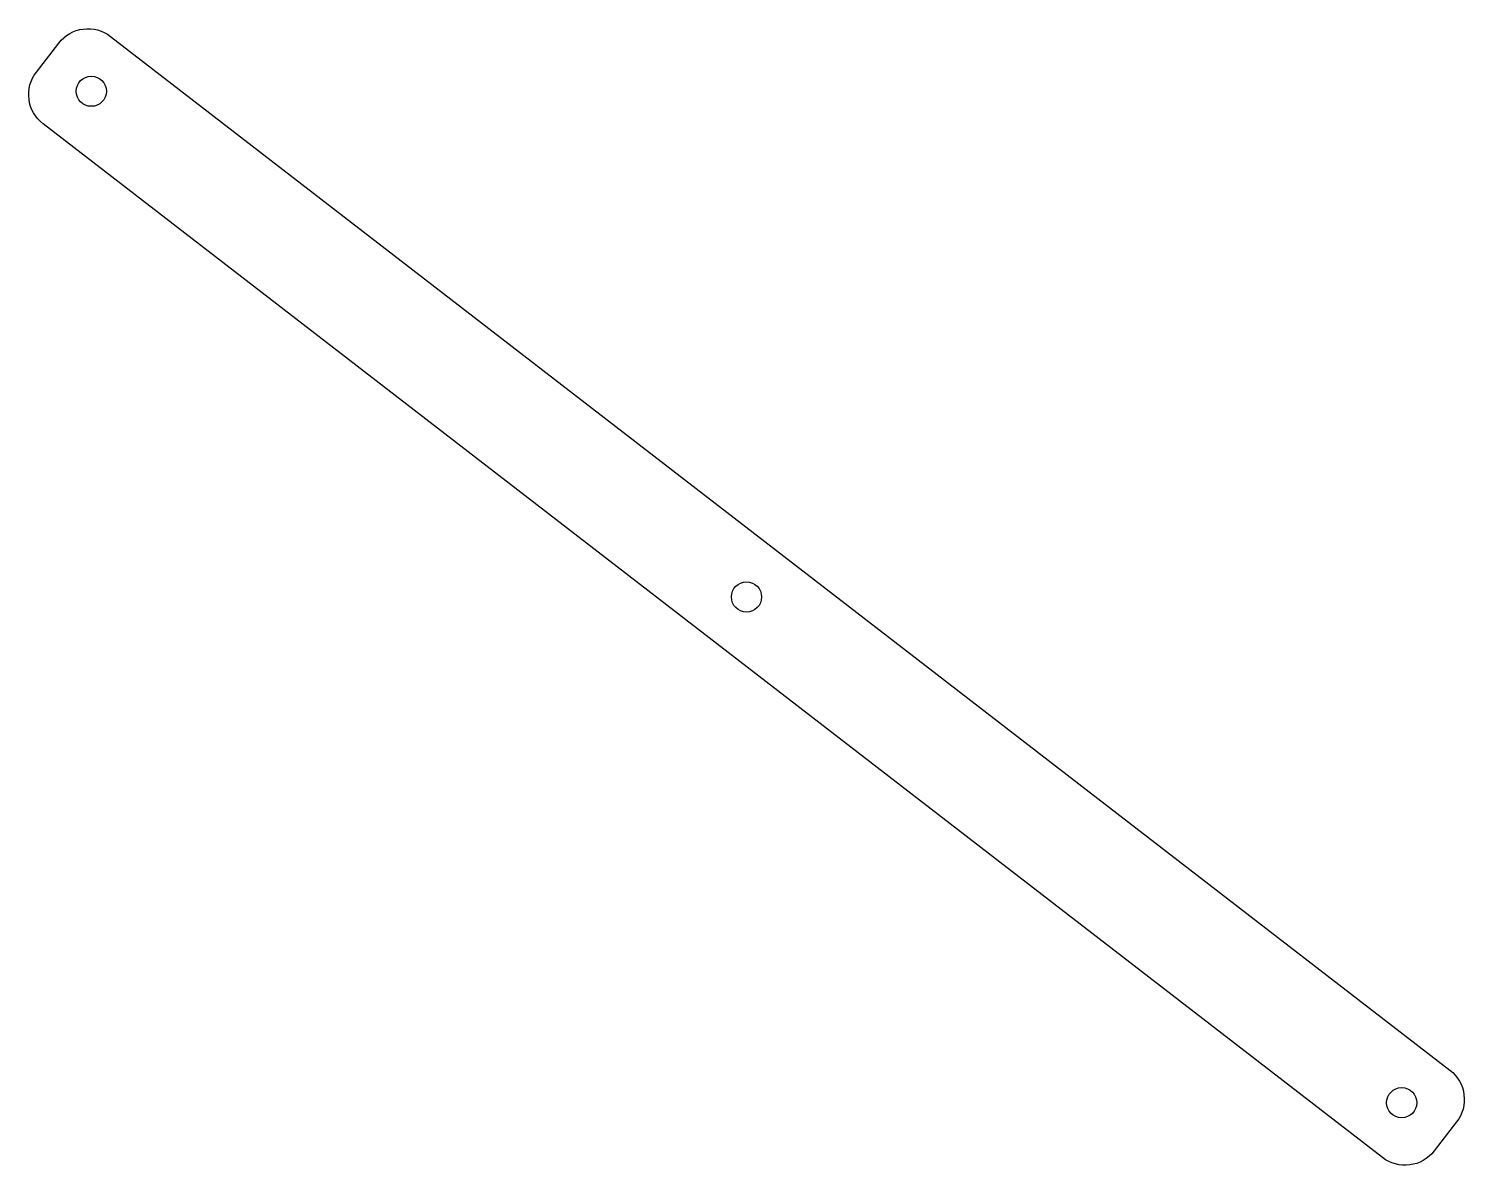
# Model space of a CAD drawing. Header units: millimetres. Extents: x -92 to 103, y 153 to 308.
import ezdxf

# ---------------------------------------------------------------- set-up
doc = ezdxf.new("R2010")
doc.units = ezdxf.units.MM
doc.layers.get('0').update_dxf_attribs({"linetype": 'CONTINUOUS'})

msp = doc.modelspace()

# ---------------------------------------------------------------- linework, layer by layer
msp.add_lwpolyline([(100.66, 166.16, -0.414214), (101.57, 159.14), (98.51, 155.19, -0.414214), (91.5, 154.29), (-90.54, 294.86, -0.414214), (-91.45, 301.87), (-88.39, 305.83, -0.414214), (-81.38, 306.73)], format="xyb", close=True)
for centre in [(-83.98, 299.27), (5.06, 230.51), (94.1, 161.75)]:
    msp.add_circle(centre, 2.05)

doc.saveas('drawing.dxf')
